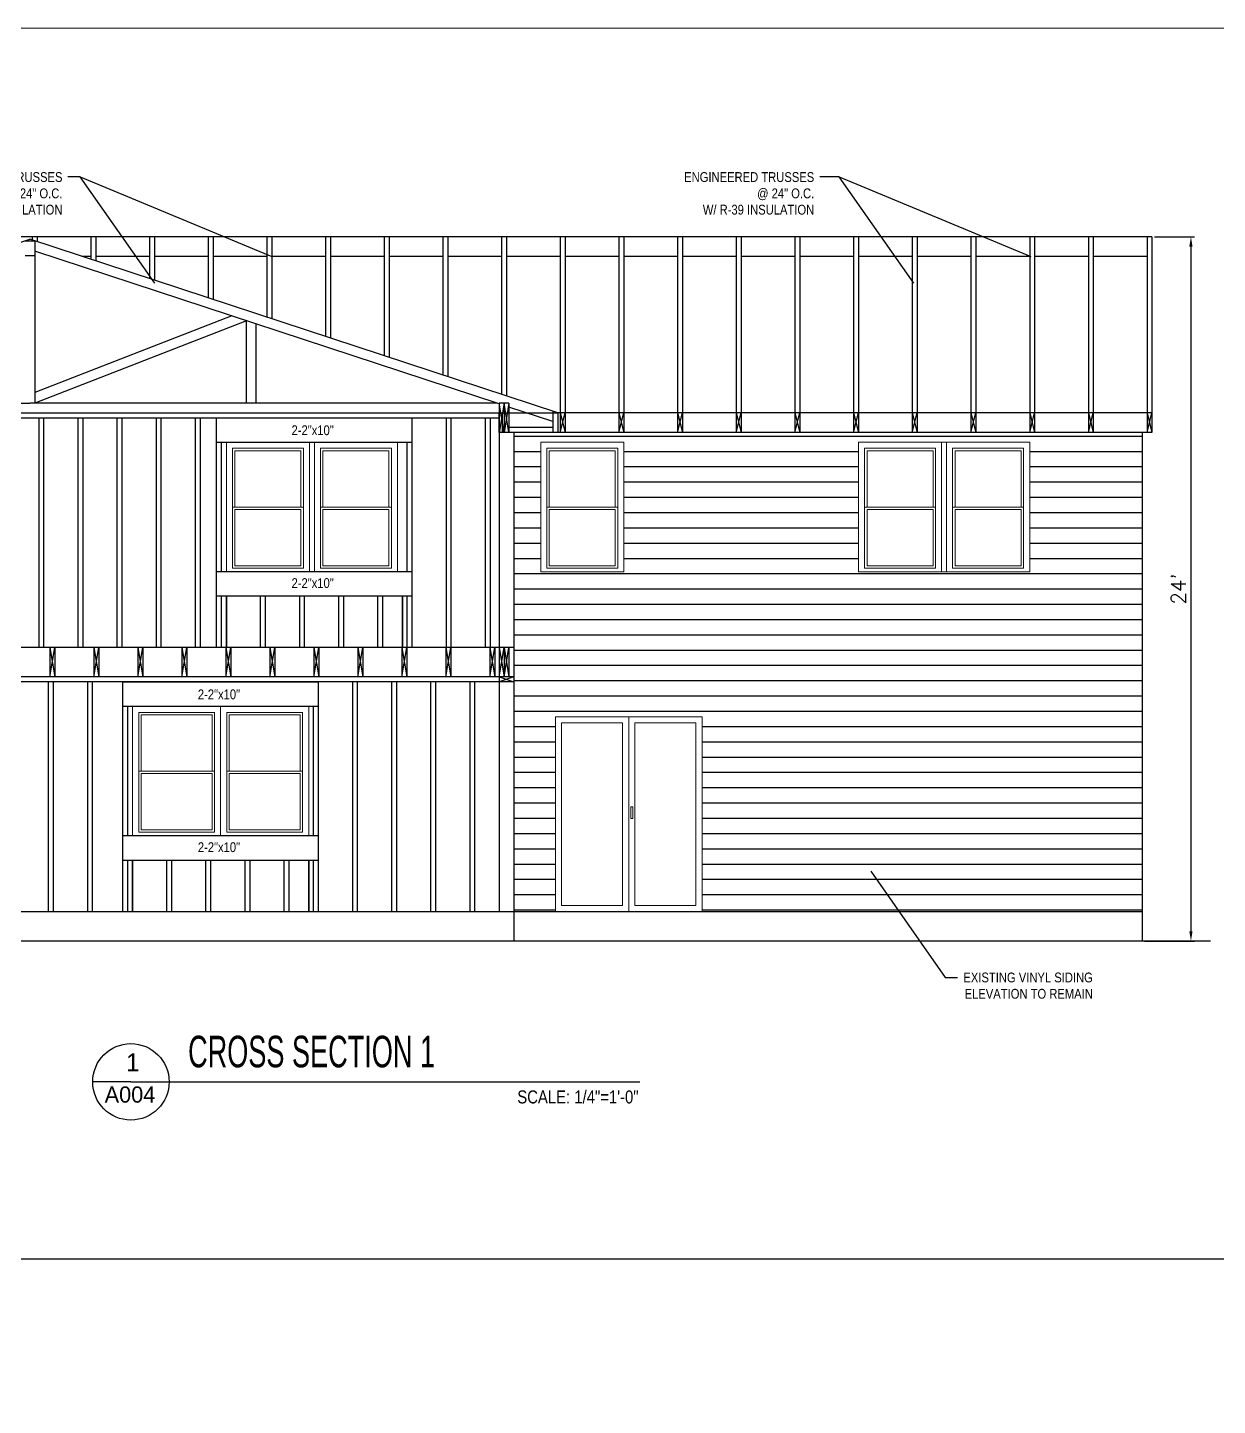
# Model space of a CAD drawing. Header units: inches. Extents: x -1842 to 12195, y -2228 to 2193.
# Drawn here: x 7815 to 8302, y 931 to 1495 of the extents above; entities that cross this region are included whole.
import ezdxf

# ---------------------------------------------------------------- set-up
doc = ezdxf.new("R2010")
doc.units = ezdxf.units.IN
doc.header["$LTSCALE"] = 6
doc.header["$MEASUREMENT"] = 0
doc.linetypes.add('DASHED', pattern=[0.75, 0.5, -0.25])
doc.layers.add('A-GLAZ', color=151, linetype='Continuous', lineweight=13)
doc.layers.add('Title Block', color=7, linetype='Continuous')
doc.layers.add('TXT', color=4, linetype='Continuous')
doc.styles.add('ARCH', font='romans.shx', dxfattribs={"width": 0.75, "height": 8})
doc.styles.add('HS-DESIGN-TTLB', font='GOTHIC.TTF')
doc.styles.add('Roman', font='romans')
doc.styles.get("Standard").update_dxf_attribs({"font": 'ARIALN.TTF'})
doc.dimstyles.new('LEADER1', dxfattribs={"dimscale": 0, "dimtxt": 6, "dimasz": 4, "dimexe": 1.5, "dimexo": 1, "dimgap": 1.5, "dimtad": 1, "dimdec": 0, "dimzin": 0, "dimdsep": 46, "dimlunit": 4, "dimtxsty": 'Roman', "dimcen": 0.125, "dimdle": 1.5, "dimclrd": 3, "dimclre": 3, "dimclrt": 3, "dimadec": 0, "dimazin": 0, "dimtfac": 1, "dimtdec": 0, "dimtofl": 0, "dimtmove": 2, "dimatfit": 3, "dimfxl": 1, "dimtolj": 1, "dimtzin": 0, "dimarcsym": 0})

# ---------------------------------------------------------------- blocks, each defined once
blk = doc.blocks.new('*D208')
at = {"color": 3, "lineweight": -2, "transparency": 16777216}
for p, q in [((8276.08, 1409.31), (8292.55, 1409.31)), ((8291.05, 1405.31), (8291.05, 1125.31)), ((8272.08, 1121.31), (8292.55, 1121.31))]:
    blk.add_line(p, q, dxfattribs=at)
at = {"color": 3, "transparency": 16777216}
for points in [[(8290.38, 1405.31), (8291.71, 1405.31), (8291.05, 1409.31)], [(8290.38, 1125.31), (8291.71, 1125.31), (8291.05, 1121.31)]]:
    blk.add_solid(points, dxfattribs=at)
at = {"layer": 'Defpoints', "color": 0, "transparency": 16777216}
for p in [(8275.08, 1409.31), (8271.08, 1121.31), (8291.05, 1121.31)]:
    blk.add_point(p, dxfattribs=at)
at = {"color": 3, "transparency": 16777216, "insert": (8285.98, 1265.31), "char_height": 6, "attachment_point": 5, "rotation": 90, "style": 'Roman'}
blk.add_mtext("\\A1;24'", dxfattribs=at)

msp = doc.modelspace()

# ---------------------------------------------------------------- hatches: boundary and pattern name
at = {"layer": 'Title Block', "linetype": 'DASHED'}
h = msp.add_hatch(dxfattribs=at)
h.set_pattern_fill('ANSI31', color=253, scale=50, angle=135)
h.set_pattern_definition([(180, (-3150.4525, -9.694), (-4e-16, -6.25), [])])
h.paths.add_polyline_path([(8271.0843218, 1329.307429), (8032.0843218, 1329.307429), (8014.0843218, 1329.307429), (8014.0843218, 1241.307429), (8014.0843218, 1133.307429), (8031.0843218, 1133.307429), (8031.0843218, 1212.9850489), (8061.0843218, 1212.9850489), (8091.0843218, 1212.9850489), (8091.0843218, 1133.307429), (8271.0843218, 1133.307429)])
h.paths.add_polyline_path([(8155.0843218, 1272.307429), (8155.0843218, 1325.307429), (8189.0843218, 1325.307429), (8191.0843218, 1325.307429), (8225.0843218, 1325.307429), (8225.0843218, 1272.307429), (8191.0843218, 1272.307429), (8189.0843218, 1272.307429)], flags=16)
h.paths.add_polyline_path([(8157.5843218, 1273.807429), (8157.5843218, 1298.807429), (8157.5843218, 1322.807429), (8186.5843218, 1322.807429), (8186.5843218, 1298.807429), (8186.5843218, 1273.807429)], flags=0)
h.paths.add_polyline_path([(8158.5843218, 1274.807429), (8158.5843218, 1297.807429), (8185.5843218, 1297.807429), (8185.5843218, 1274.807429)], flags=0)
h.paths.add_polyline_path([(8193.5843218, 1273.807429), (8193.5843218, 1298.807429), (8193.5843218, 1322.807429), (8222.5843218, 1322.807429), (8222.5843218, 1298.807429), (8222.5843218, 1273.807429)], flags=0)
h.paths.add_polyline_path([(8194.5843218, 1274.807429), (8194.5843218, 1297.807429), (8221.5843218, 1297.807429), (8221.5843218, 1274.807429)], flags=0)
h.paths.add_polyline_path([(8158.5843218, 1298.807429), (8158.5843218, 1321.807429), (8185.5843218, 1321.807429), (8185.5843218, 1298.807429)], flags=0)
h.paths.add_polyline_path([(8194.5843218, 1298.807429), (8194.5843218, 1321.807429), (8221.5843218, 1321.807429), (8221.5843218, 1298.807429)], flags=0)
h.paths.add_polyline_path([(8059.0843218, 1272.307429), (8025.0843218, 1272.307429), (8025.0843218, 1325.307429), (8059.0843218, 1325.307429)], flags=16)
h.paths.add_polyline_path([(8056.5843218, 1273.807429), (8027.5843218, 1273.807429), (8027.5843218, 1298.807429), (8027.5843218, 1322.807429), (8056.5843218, 1322.807429), (8056.5843218, 1298.807429)], flags=0)
h.paths.add_polyline_path([(8055.5843218, 1274.807429), (8028.5843218, 1274.807429), (8028.5843218, 1297.807429), (8055.5843218, 1297.807429)], flags=0)
h.paths.add_polyline_path([(8028.5843218, 1298.807429), (8028.5843218, 1321.807429), (8055.5843218, 1321.807429), (8055.5843218, 1298.807429)], flags=0)

# ---------------------------------------------------------------- linework, layer by layer
for p, q in [((8275.0843218, 1409.307429), (7614.2843218, 1409.307429)), ((7817.0843218, 1409.307429), (7817.0843218, 1407.9811919)), ((7819.0843218, 1409.307429), (7819.0843218, 1407.3237616)), ((7841.0843218, 1409.307429), (7841.0843218, 1400.0920277)), ((7843.0843218, 1409.307429), (7843.0843218, 1399.4345973)), ((7865.0843218, 1409.307429), (7865.0843218, 1392.2028635)), ((7867.0843218, 1409.307429), (7867.0843218, 1391.5454331)), ((7889.0843218, 1409.307429), (7889.0843218, 1384.3136992)), ((7891.0843218, 1409.307429), (7891.0843218, 1383.6562689)), ((7913.0843218, 1409.307429), (7913.0843218, 1376.424535)), ((7915.0843218, 1409.307429), (7915.0843218, 1375.7671047)), ((7937.0843218, 1409.307429), (7937.0843218, 1368.5353708)), ((7939.0843218, 1409.307429), (7939.0843218, 1367.8779404)), ((7961.0843218, 1409.307429), (7961.0843218, 1360.6462066)), ((7963.0843218, 1409.307429), (7963.0843218, 1359.9887762)), ((7985.0843218, 1409.307429), (7985.0843218, 1352.7570423)), ((7987.0843218, 1409.307429), (7987.0843218, 1352.099612)), ((8009.0843218, 1409.307429), (8009.0843218, 1344.8678781)), ((8011.0843218, 1409.307429), (8011.0843218, 1344.2104477)), ((8033.0843218, 1409.307429), (8033.0843218, 1329.307429)), ((8035.0843218, 1409.307429), (8035.0843218, 1329.307429)), ((8057.0843218, 1409.307429), (8057.0843218, 1329.307429)), ((8059.0843218, 1409.307429), (8059.0843218, 1329.307429)), ((8081.0843218, 1409.307429), (8081.0843218, 1329.307429)), ((8083.0843218, 1409.307429), (8083.0843218, 1329.307429)), ((8105.0843218, 1409.307429), (8105.0843218, 1329.307429)), ((8107.0843218, 1409.307429), (8107.0843218, 1329.307429)), ((8129.0843218, 1409.307429), (8129.0843218, 1329.307429)), ((8131.0843218, 1409.307429), (8131.0843218, 1329.307429)), ((8153.0843218, 1409.307429), (8153.0843218, 1329.307429)), ((8155.0843218, 1409.307429), (8155.0843218, 1329.307429)), ((8177.0843218, 1409.307429), (8177.0843218, 1329.307429)), ((8179.0843218, 1409.307429), (8179.0843218, 1329.307429)), ((8201.0843218, 1409.307429), (8201.0843218, 1329.307429)), ((8203.0843218, 1409.307429), (8203.0843218, 1329.307429)), ((8225.0843218, 1409.307429), (8225.0843218, 1329.307429)), ((8227.0843218, 1409.307429), (8227.0843218, 1329.307429)), ((8249.0843218, 1409.307429), (8249.0843218, 1329.307429)), ((8251.0843218, 1409.307429), (8251.0843218, 1329.307429)), ((8273.0843218, 1409.307429), (8273.0843218, 1329.307429)), ((8275.0843218, 1409.307429), (8275.0843218, 1329.307429)), ((7600.2843218, 1337.307429), (7816.1843218, 1408.2770356)), ((7814.1843218, 1407.6196052), (7818.1843218, 1407.6196052)), ((8032.0843218, 1337.307429), (7816.1843218, 1408.2770356)), ((8032.0843218, 1337.307429), (7816.1843218, 1408.2770356)), ((7818.1843218, 1407.6196052), (7818.1843218, 1341.307429)), ((8008.0843218, 1340.9860282), (7818.1843218, 1403.4090401)), ((7814.1843218, 1401.6196052), (7818.1843218, 1401.6196052)), ((7841.0843218, 1401.307429), (7837.3868918, 1401.307429)), ((7865.0843218, 1401.307429), (7843.0843218, 1401.307429)), ((7889.0843218, 1401.307429), (7867.0843218, 1401.307429)), ((7913.0843218, 1401.307429), (7891.0843218, 1401.307429)), ((7937.0843218, 1401.307429), (7915.0843218, 1401.307429)), ((7961.0843218, 1401.307429), (7939.0843218, 1401.307429)), ((7985.0843218, 1401.307429), (7963.0843218, 1401.307429)), ((8009.0843218, 1401.307429), (7987.0843218, 1401.307429)), ((8033.0843218, 1401.307429), (8011.0843218, 1401.307429)), ((8057.0843218, 1401.307429), (8035.0843218, 1401.307429)), ((8081.0843218, 1401.307429), (8059.0843218, 1401.307429)), ((8105.0843218, 1401.307429), (8083.0843218, 1401.307429)), ((8129.0843218, 1401.307429), (8107.0843218, 1401.307429)), ((8153.0843218, 1401.307429), (8131.0843218, 1401.307429)), ((8177.0843218, 1401.307429), (8155.0843218, 1401.307429)), ((8201.0843218, 1401.307429), (8179.0843218, 1401.307429)), ((8225.0843218, 1401.307429), (8203.0843218, 1401.307429)), ((8249.0843218, 1401.307429), (8227.0843218, 1401.307429)), ((8273.0843218, 1401.307429), (8251.0843218, 1401.307429)), ((7898.7362026, 1376.9304144), (7818.1843218, 1345.599349)), ((7904.7165533, 1374.9645824), (7818.1843218, 1341.307429)), ((7904.7165533, 1341.307429), (7904.7165533, 1374.9645824)), ((7908.7165533, 1341.307429), (7908.7165533, 1373.6497217)), ((7625.2620707, 1341.307429), (7816.1843218, 1341.307429)), ((8007.1065729, 1341.307429), (7816.1843218, 1341.307429)), ((8010.0843218, 1341.2948653), (8008.0843218, 1329.2948653)), ((8010.0843218, 1329.2948653), (8008.0843218, 1341.2948653)), ((8008.0843218, 1341.2948653), (8008.0843218, 1329.2948653)), ((8012.0843218, 1341.2948653), (8008.0843218, 1341.2948653)), ((8010.0843218, 1341.2948653), (8010.0843218, 1329.2948653)), ((8012.0843218, 1341.2948653), (8010.0843218, 1329.2948653)), ((8012.0843218, 1329.2948653), (8010.0843218, 1341.2948653)), ((8010.0843218, 1341.2948653), (8010.0843218, 1329.2948653)), ((8012.0843218, 1341.2948653), (8012.0843218, 1329.2948653)), ((7624.2843218, 1337.307429), (8032.0843218, 1337.307429)), ((8008.0843218, 1329.2948653), (8008.0843218, 1337.2697377)), ((8009.455595, 1329.307429), (8009.455595, 1337.2823015)), ((8030.0843218, 1333.7542943), (8012.0843218, 1339.6711674)), ((8030.0843218, 1337.9648594), (8030.0843218, 1329.307429)), ((8275.0843218, 1337.307429), (8032.0843218, 1337.307429)), ((8032.0843218, 1337.307429), (8032.0843218, 1329.307429)), ((8032.0843218, 1337.307429), (8032.0843218, 1329.307429)), ((8033.0843218, 1337.307429), (8035.0843218, 1329.307429)), ((8033.0843218, 1329.307429), (8035.0843218, 1337.307429)), ((8057.0843218, 1337.307429), (8059.0843218, 1329.307429)), ((8057.0843218, 1329.307429), (8059.0843218, 1337.307429)), ((8081.0843218, 1337.307429), (8083.0843218, 1329.307429)), ((8081.0843218, 1329.307429), (8083.0843218, 1337.307429)), ((8105.0843218, 1337.307429), (8107.0843218, 1329.307429)), ((8105.0843218, 1329.307429), (8107.0843218, 1337.307429)), ((8129.0843218, 1337.307429), (8131.0843218, 1329.307429)), ((8129.0843218, 1329.307429), (8131.0843218, 1337.307429)), ((8153.0843218, 1337.307429), (8155.0843218, 1329.307429)), ((8153.0843218, 1329.307429), (8155.0843218, 1337.307429)), ((8177.0843218, 1337.307429), (8179.0843218, 1329.307429)), ((8177.0843218, 1329.307429), (8179.0843218, 1337.307429)), ((8201.0843218, 1337.307429), (8203.0843218, 1329.307429)), ((8201.0843218, 1329.307429), (8203.0843218, 1337.307429)), ((8225.0843218, 1337.307429), (8227.0843218, 1329.307429)), ((8225.0843218, 1329.307429), (8227.0843218, 1337.307429)), ((8249.0843218, 1337.307429), (8251.0843218, 1329.307429)), ((8249.0843218, 1329.307429), (8251.0843218, 1337.307429)), ((8273.0843218, 1337.307429), (8275.0843218, 1329.307429)), ((8273.0843218, 1329.307429), (8275.0843218, 1337.307429)), ((7661.8719647, 1335.307429), (8008.0843218, 1335.307429)), ((7819.8719647, 1241.307429), (7819.8719647, 1335.307429)), ((7821.8719647, 1241.307429), (7821.8719647, 1335.307429)), ((7835.8719647, 1241.307429), (7835.8719647, 1335.307429)), ((7837.8719647, 1241.307429), (7837.8719647, 1335.307429)), ((7851.8719647, 1241.307429), (7851.8719647, 1335.307429)), ((7853.8719647, 1241.307429), (7853.8719647, 1335.307429)), ((7867.8719647, 1241.307429), (7867.8719647, 1335.307429)), ((7869.8719647, 1241.307429), (7869.8719647, 1335.307429)), ((7883.8719647, 1241.307429), (7883.8719647, 1335.307429)), ((7885.8719647, 1241.307429), (7885.8719647, 1335.307429)), ((7892.496679, 1241.307429), (7892.496679, 1335.307429)), ((7972.496679, 1241.307429), (7972.496679, 1335.307429)), ((7986.496679, 1241.307429), (7986.496679, 1335.307429)), ((7988.496679, 1241.307429), (7988.496679, 1335.307429)), ((8002.496679, 1241.307429), (8002.496679, 1335.307429)), ((8004.496679, 1241.307429), (8004.496679, 1335.307429)), ((8030.0843218, 1331.307429), (8012.0843218, 1331.307429)), ((7892.496679, 1325.307429), (7972.496679, 1325.307429)), ((7894.496679, 1272.307429), (7894.496679, 1325.307429)), ((7970.496679, 1272.307429), (7970.496679, 1325.307429)), ((8008.0843218, 1329.307429), (8008.0843218, 1133.307429)), ((8012.0843218, 1329.2948653), (8008.0843218, 1329.2948653)), ((8032.0843218, 1329.307429), (8009.455595, 1329.307429)), ((8032.0843218, 1329.307429), (8009.455595, 1329.307429)), ((8014.0843218, 1329.307429), (8014.0843218, 1121.307429)), ((8014.0843218, 1329.307429), (8014.0843218, 1241.307429)), ((8275.0843218, 1329.307429), (8032.0843218, 1329.307429)), ((8271.0843218, 1329.307429), (8271.0843218, 1121.307429)), ((7972.496679, 1272.307429), (7892.496679, 1272.307429)), ((7972.496679, 1262.307429), (7892.496679, 1262.307429)), ((7894.496679, 1241.307429), (7894.496679, 1262.307429)), ((7896.496679, 1262.307429), (7896.496679, 1241.307429)), ((7896.496679, 1241.307429), (7896.496679, 1262.307429)), ((7896.496679, 1241.307429), (7896.496679, 1262.307429)), ((7910.496679, 1241.307429), (7910.496679, 1262.307429)), ((7912.496679, 1241.307429), (7912.496679, 1262.307429)), ((7926.496679, 1241.307429), (7926.496679, 1262.307429)), ((7928.496679, 1241.307429), (7928.496679, 1262.307429)), ((7942.496679, 1241.307429), (7942.496679, 1262.307429)), ((7944.496679, 1241.307429), (7944.496679, 1262.307429)), ((7958.496679, 1241.307429), (7958.496679, 1262.307429)), ((7960.496679, 1241.307429), (7960.496679, 1262.307429)), ((7968.496679, 1262.307429), (7968.496679, 1241.307429)), ((7968.496679, 1241.307429), (7968.496679, 1262.307429)), ((7968.496679, 1241.307429), (7968.496679, 1262.307429)), ((7970.496679, 1241.307429), (7970.496679, 1262.307429)), ((8014.0843218, 1241.307429), (7618.2843218, 1241.307429)), ((7824.2843218, 1241.307429), (7826.2843218, 1229.307429)), ((7824.2843218, 1229.307429), (7826.2843218, 1241.307429)), ((7824.2843218, 1241.307429), (7824.2843218, 1229.307429)), ((7824.2843218, 1241.307429), (7824.2843218, 1229.307429)), ((7826.2843218, 1241.307429), (7826.2843218, 1229.307429)), ((7842.2843218, 1241.307429), (7844.2843218, 1229.307429)), ((7842.2843218, 1229.307429), (7844.2843218, 1241.307429)), ((7842.2843218, 1241.307429), (7842.2843218, 1229.307429)), ((7842.2843218, 1241.307429), (7842.2843218, 1229.307429)), ((7844.2843218, 1241.307429), (7844.2843218, 1229.307429)), ((7860.2843218, 1241.307429), (7862.2843218, 1229.307429)), ((7860.2843218, 1229.307429), (7862.2843218, 1241.307429)), ((7860.2843218, 1241.307429), (7860.2843218, 1229.307429)), ((7860.2843218, 1241.307429), (7860.2843218, 1229.307429)), ((7862.2843218, 1241.307429), (7862.2843218, 1229.307429)), ((7878.2843218, 1241.307429), (7880.2843218, 1229.307429)), ((7878.2843218, 1229.307429), (7880.2843218, 1241.307429)), ((7878.2843218, 1241.307429), (7878.2843218, 1229.307429)), ((7878.2843218, 1241.307429), (7878.2843218, 1229.307429)), ((7880.2843218, 1241.307429), (7880.2843218, 1229.307429)), ((7896.2843218, 1241.307429), (7898.2843218, 1229.307429)), ((7896.2843218, 1229.307429), (7898.2843218, 1241.307429)), ((7896.2843218, 1241.307429), (7896.2843218, 1229.307429)), ((7896.2843218, 1241.307429), (7896.2843218, 1229.307429)), ((7898.2843218, 1241.307429), (7898.2843218, 1229.307429)), ((7914.2843218, 1241.307429), (7916.2843218, 1229.307429)), ((7914.2843218, 1229.307429), (7916.2843218, 1241.307429)), ((7914.2843218, 1241.307429), (7914.2843218, 1229.307429)), ((7914.2843218, 1241.307429), (7914.2843218, 1229.307429)), ((7916.2843218, 1241.307429), (7916.2843218, 1229.307429)), ((7932.2843218, 1241.307429), (7934.2843218, 1229.307429)), ((7932.2843218, 1229.307429), (7934.2843218, 1241.307429)), ((7932.2843218, 1241.307429), (7932.2843218, 1229.307429)), ((7932.2843218, 1241.307429), (7932.2843218, 1229.307429)), ((7934.2843218, 1241.307429), (7934.2843218, 1229.307429)), ((7950.2843218, 1241.307429), (7952.2843218, 1229.307429)), ((7950.2843218, 1229.307429), (7952.2843218, 1241.307429)), ((7950.2843218, 1241.307429), (7950.2843218, 1229.307429)), ((7950.2843218, 1241.307429), (7950.2843218, 1229.307429)), ((7952.2843218, 1241.307429), (7952.2843218, 1229.307429)), ((7968.2843218, 1241.307429), (7970.2843218, 1229.307429)), ((7968.2843218, 1229.307429), (7970.2843218, 1241.307429)), ((7968.2843218, 1241.307429), (7968.2843218, 1229.307429)), ((7968.2843218, 1241.307429), (7968.2843218, 1229.307429)), ((7970.2843218, 1241.307429), (7970.2843218, 1229.307429)), ((7986.2843218, 1241.307429), (7988.2843218, 1229.307429)), ((7986.2843218, 1229.307429), (7988.2843218, 1241.307429)), ((7986.2843218, 1241.307429), (7986.2843218, 1229.307429)), ((7986.2843218, 1241.307429), (7986.2843218, 1229.307429)), ((7988.2843218, 1241.307429), (7988.2843218, 1229.307429)), ((8004.2843218, 1241.307429), (8006.2843218, 1229.307429)), ((8004.2843218, 1229.307429), (8006.2843218, 1241.307429)), ((8004.2843218, 1241.307429), (8004.2843218, 1229.307429)), ((8004.2843218, 1241.307429), (8004.2843218, 1229.307429)), ((8006.2843218, 1241.307429), (8006.2843218, 1229.307429)), ((8008.0843218, 1241.307429), (8010.0843218, 1229.307429)), ((8008.0843218, 1229.307429), (8010.0843218, 1241.307429)), ((8008.0843218, 1241.307429), (8008.0843218, 1229.307429)), ((8008.0843218, 1241.307429), (8008.0843218, 1229.307429)), ((8010.0843218, 1241.307429), (8010.0843218, 1229.307429)), ((8010.0843218, 1241.307429), (8012.0843218, 1229.307429)), ((8010.0843218, 1229.307429), (8012.0843218, 1241.307429)), ((8010.0843218, 1241.307429), (8010.0843218, 1229.307429)), ((8010.0843218, 1241.307429), (8010.0843218, 1229.307429)), ((8012.0843218, 1241.307429), (8012.0843218, 1229.307429)), ((8014.0843218, 1229.307429), (7618.2843218, 1229.307429)), ((8014.0843218, 1229.307429), (7774.674687, 1229.307429)), ((8008.0843218, 1229.307429), (8014.0843218, 1227.307429)), ((8014.0843218, 1229.307429), (8008.0843218, 1227.307429)), ((8014.0843218, 1227.307429), (7618.2843218, 1227.307429)), ((7823.7843218, 1133.307429), (7823.7843218, 1227.307429)), ((7825.7843218, 1133.307429), (7825.7843218, 1227.307429)), ((7839.7843218, 1133.307429), (7839.7843218, 1227.307429)), ((7841.7843218, 1133.307429), (7841.7843218, 1227.307429)), ((7854.174687, 1133.307429), (7854.174687, 1227.307429)), ((7854.174687, 1227.307429), (7934.174687, 1227.307429)), ((7934.174687, 1133.307429), (7934.174687, 1227.307429)), ((7948.174687, 1133.307429), (7948.174687, 1227.307429)), ((7950.174687, 1133.307429), (7950.174687, 1227.307429)), ((7964.174687, 1133.307429), (7964.174687, 1227.307429)), ((7966.174687, 1133.307429), (7966.174687, 1227.307429)), ((7980.174687, 1133.307429), (7980.174687, 1227.307429)), ((7982.174687, 1133.307429), (7982.174687, 1227.307429)), ((7996.174687, 1133.307429), (7996.174687, 1227.307429)), ((7998.174687, 1133.307429), (7998.174687, 1227.307429)), ((7854.174687, 1217.307429), (7934.174687, 1217.307429)), ((7856.174687, 1164.307429), (7856.174687, 1217.307429)), ((7932.174687, 1164.307429), (7932.174687, 1217.307429)), ((7934.174687, 1164.307429), (7854.174687, 1164.307429)), ((7934.174687, 1154.307429), (7854.174687, 1154.307429)), ((7856.174687, 1133.307429), (7856.174687, 1154.307429)), ((7858.174687, 1154.307429), (7858.174687, 1133.307429)), ((7858.174687, 1133.307429), (7858.174687, 1154.307429)), ((7858.174687, 1133.307429), (7858.174687, 1154.307429)), ((7872.174687, 1133.307429), (7872.174687, 1154.307429)), ((7874.174687, 1133.307429), (7874.174687, 1154.307429)), ((7888.174687, 1133.307429), (7888.174687, 1154.307429)), ((7890.174687, 1133.307429), (7890.174687, 1154.307429)), ((7904.174687, 1133.307429), (7904.174687, 1154.307429)), ((7906.174687, 1133.307429), (7906.174687, 1154.307429)), ((7920.174687, 1133.307429), (7920.174687, 1154.307429)), ((7922.174687, 1133.307429), (7922.174687, 1154.307429)), ((7930.174687, 1154.307429), (7930.174687, 1133.307429)), ((7930.174687, 1133.307429), (7930.174687, 1154.307429)), ((7930.174687, 1133.307429), (7930.174687, 1154.307429)), ((7932.174687, 1133.307429), (7932.174687, 1154.307429)), ((8271.0843218, 1133.307429), (7618.2843218, 1133.307429)), ((8299.0817988, 1121.307429), (7597.7832626, 1121.307429)), ((7857.4566245, 1063.7162768), (7841.826236, 1063.7162768)), ((7857.4566245, 1063.7162768), (7841.826236, 1063.7162768)), ((7857.4566245, 1063.7162768), (8065.652791, 1063.7162768)), ((7857.4566245, 1063.7162768), (8065.652791, 1063.7162768)), ((7558.3318748, 991.3450659), (8305.6614922, 991.3450659))]:
    msp.add_line(p, q)
msp.add_lwpolyline([(7558.1318748, 1494.6223555, 0.5, 0.5, 0), (9053.1911095, 1494.6223555, 0, 0, 0), (9053.1911095, 368.173134, 0.5, 0.5, 0), (7558.1318748, 368.173134, 0.5, 0.5, 0)], format="xyseb")
msp.add_circle((7857.4566245, 1063.7162768), 15.6303885)
msp.add_circle((7857.4566245, 1063.7162768), 15.6303885)
at = {"layer": 'A-GLAZ', "lineweight": 9}
for p, q in [((7930.496679, 1325.307429), (7896.496679, 1325.307429)), ((7896.496679, 1325.307429), (7930.496679, 1325.307429)), ((7896.496679, 1325.307429), (7930.496679, 1325.307429)), ((7896.496679, 1272.307429), (7896.496679, 1325.307429)), ((7930.496679, 1325.307429), (7930.496679, 1272.307429)), ((7930.496679, 1325.307429), (7932.496679, 1325.307429)), ((7966.496679, 1325.307429), (7932.496679, 1325.307429)), ((7932.496679, 1325.307429), (7966.496679, 1325.307429)), ((7932.496679, 1325.307429), (7966.496679, 1325.307429)), ((7932.496679, 1272.307429), (7932.496679, 1325.307429)), ((7966.496679, 1325.307429), (7966.496679, 1272.307429)), ((8059.0843218, 1325.307429), (8025.0843218, 1325.307429)), ((8025.0843218, 1325.307429), (8059.0843218, 1325.307429)), ((8025.0843218, 1325.307429), (8059.0843218, 1325.307429)), ((8025.0843218, 1272.307429), (8025.0843218, 1325.307429)), ((8059.0843218, 1325.307429), (8059.0843218, 1272.307429)), ((8189.0843218, 1325.307429), (8155.0843218, 1325.307429)), ((8155.0843218, 1325.307429), (8189.0843218, 1325.307429)), ((8155.0843218, 1325.307429), (8189.0843218, 1325.307429)), ((8155.0843218, 1272.307429), (8155.0843218, 1325.307429)), ((8189.0843218, 1325.307429), (8189.0843218, 1272.307429)), ((8189.0843218, 1325.307429), (8191.0843218, 1325.307429)), ((8225.0843218, 1325.307429), (8191.0843218, 1325.307429)), ((8191.0843218, 1325.307429), (8225.0843218, 1325.307429)), ((8191.0843218, 1325.307429), (8225.0843218, 1325.307429)), ((8191.0843218, 1272.307429), (8191.0843218, 1325.307429)), ((8225.0843218, 1325.307429), (8225.0843218, 1272.307429)), ((7927.996679, 1322.807429), (7898.996679, 1322.807429)), ((7898.996679, 1298.807429), (7898.996679, 1322.807429)), ((7899.996679, 1321.807429), (7899.996679, 1298.807429)), ((7899.996679, 1321.807429), (7926.996679, 1321.807429)), ((7926.996679, 1321.807429), (7926.996679, 1298.807429)), ((7927.996679, 1298.807429), (7927.996679, 1322.807429)), ((7963.996679, 1322.807429), (7934.996679, 1322.807429)), ((7934.996679, 1298.807429), (7934.996679, 1322.807429)), ((7935.996679, 1321.807429), (7935.996679, 1298.807429)), ((7935.996679, 1321.807429), (7962.996679, 1321.807429)), ((7962.996679, 1321.807429), (7962.996679, 1298.807429)), ((7963.996679, 1298.807429), (7963.996679, 1322.807429)), ((8056.5843218, 1322.807429), (8027.5843218, 1322.807429)), ((8027.5843218, 1298.807429), (8027.5843218, 1322.807429)), ((8028.5843218, 1321.807429), (8028.5843218, 1298.807429)), ((8028.5843218, 1321.807429), (8055.5843218, 1321.807429)), ((8055.5843218, 1321.807429), (8055.5843218, 1298.807429)), ((8056.5843218, 1298.807429), (8056.5843218, 1322.807429)), ((8186.5843218, 1322.807429), (8157.5843218, 1322.807429)), ((8157.5843218, 1298.807429), (8157.5843218, 1322.807429)), ((8158.5843218, 1321.807429), (8158.5843218, 1298.807429)), ((8158.5843218, 1321.807429), (8185.5843218, 1321.807429)), ((8185.5843218, 1321.807429), (8185.5843218, 1298.807429)), ((8186.5843218, 1298.807429), (8186.5843218, 1322.807429)), ((8222.5843218, 1322.807429), (8193.5843218, 1322.807429)), ((8193.5843218, 1298.807429), (8193.5843218, 1322.807429)), ((8194.5843218, 1321.807429), (8194.5843218, 1298.807429)), ((8194.5843218, 1321.807429), (8221.5843218, 1321.807429)), ((8221.5843218, 1321.807429), (8221.5843218, 1298.807429)), ((8222.5843218, 1298.807429), (8222.5843218, 1322.807429)), ((7898.996679, 1298.807429), (7898.996679, 1273.807429)), ((7898.996679, 1298.807429), (7927.996679, 1298.807429)), ((7899.996679, 1297.807429), (7899.996679, 1274.807429)), ((7899.996679, 1297.807429), (7926.996679, 1297.807429)), ((7926.996679, 1274.807429), (7926.996679, 1297.807429)), ((7927.996679, 1273.807429), (7927.996679, 1298.807429)), ((7934.996679, 1298.807429), (7934.996679, 1273.807429)), ((7934.996679, 1298.807429), (7963.996679, 1298.807429)), ((7935.996679, 1297.807429), (7935.996679, 1274.807429)), ((7935.996679, 1297.807429), (7962.996679, 1297.807429)), ((7962.996679, 1274.807429), (7962.996679, 1297.807429)), ((7963.996679, 1273.807429), (7963.996679, 1298.807429)), ((8027.5843218, 1298.807429), (8027.5843218, 1273.807429)), ((8027.5843218, 1298.807429), (8056.5843218, 1298.807429)), ((8028.5843218, 1297.807429), (8028.5843218, 1274.807429)), ((8028.5843218, 1297.807429), (8055.5843218, 1297.807429)), ((8055.5843218, 1274.807429), (8055.5843218, 1297.807429)), ((8056.5843218, 1273.807429), (8056.5843218, 1298.807429)), ((8157.5843218, 1298.807429), (8157.5843218, 1273.807429)), ((8157.5843218, 1298.807429), (8186.5843218, 1298.807429)), ((8158.5843218, 1297.807429), (8158.5843218, 1274.807429)), ((8158.5843218, 1297.807429), (8185.5843218, 1297.807429)), ((8185.5843218, 1274.807429), (8185.5843218, 1297.807429)), ((8186.5843218, 1273.807429), (8186.5843218, 1298.807429)), ((8193.5843218, 1298.807429), (8193.5843218, 1273.807429)), ((8193.5843218, 1298.807429), (8222.5843218, 1298.807429)), ((8194.5843218, 1297.807429), (8194.5843218, 1274.807429)), ((8194.5843218, 1297.807429), (8221.5843218, 1297.807429)), ((8221.5843218, 1274.807429), (8221.5843218, 1297.807429)), ((8222.5843218, 1273.807429), (8222.5843218, 1298.807429)), ((7898.996679, 1273.807429), (7927.996679, 1273.807429)), ((7899.996679, 1274.807429), (7926.996679, 1274.807429)), ((7934.996679, 1273.807429), (7963.996679, 1273.807429)), ((7935.996679, 1274.807429), (7962.996679, 1274.807429)), ((8027.5843218, 1273.807429), (8056.5843218, 1273.807429)), ((8028.5843218, 1274.807429), (8055.5843218, 1274.807429)), ((8157.5843218, 1273.807429), (8186.5843218, 1273.807429)), ((8158.5843218, 1274.807429), (8185.5843218, 1274.807429)), ((8193.5843218, 1273.807429), (8222.5843218, 1273.807429)), ((8194.5843218, 1274.807429), (8221.5843218, 1274.807429)), ((7896.496679, 1272.307429), (7930.496679, 1272.307429)), ((7930.496679, 1272.307429), (7896.496679, 1272.307429)), ((7896.496679, 1272.307429), (7930.496679, 1272.307429)), ((7930.496679, 1272.307429), (7896.496679, 1272.307429)), ((7930.496679, 1272.307429), (7932.496679, 1272.307429)), ((7932.496679, 1272.307429), (7966.496679, 1272.307429)), ((7966.496679, 1272.307429), (7932.496679, 1272.307429)), ((7932.496679, 1272.307429), (7966.496679, 1272.307429)), ((7966.496679, 1272.307429), (7932.496679, 1272.307429)), ((8025.0843218, 1272.307429), (8059.0843218, 1272.307429)), ((8059.0843218, 1272.307429), (8025.0843218, 1272.307429)), ((8025.0843218, 1272.307429), (8059.0843218, 1272.307429)), ((8059.0843218, 1272.307429), (8025.0843218, 1272.307429)), ((8155.0843218, 1272.307429), (8189.0843218, 1272.307429)), ((8189.0843218, 1272.307429), (8155.0843218, 1272.307429)), ((8155.0843218, 1272.307429), (8189.0843218, 1272.307429)), ((8189.0843218, 1272.307429), (8155.0843218, 1272.307429)), ((8189.0843218, 1272.307429), (8191.0843218, 1272.307429)), ((8191.0843218, 1272.307429), (8225.0843218, 1272.307429)), ((8225.0843218, 1272.307429), (8191.0843218, 1272.307429)), ((8191.0843218, 1272.307429), (8225.0843218, 1272.307429)), ((8225.0843218, 1272.307429), (8191.0843218, 1272.307429)), ((7894.174687, 1217.307429), (7858.174687, 1217.307429)), ((7858.174687, 1217.307429), (7894.174687, 1217.307429)), ((7858.174687, 1217.307429), (7894.174687, 1217.307429)), ((7858.174687, 1164.307429), (7858.174687, 1217.307429)), ((7930.174687, 1217.307429), (7894.174687, 1217.307429)), ((7894.174687, 1217.307429), (7930.174687, 1217.307429)), ((7894.174687, 1217.307429), (7930.174687, 1217.307429)), ((7894.174687, 1164.307429), (7894.174687, 1217.307429)), ((7894.174687, 1217.307429), (7894.174687, 1164.307429)), ((7930.174687, 1217.307429), (7930.174687, 1164.307429)), ((7891.674687, 1214.807429), (7860.674687, 1214.807429)), ((7860.674687, 1190.807429), (7860.674687, 1214.807429)), ((7861.674687, 1213.807429), (7861.674687, 1190.807429)), ((7861.674687, 1213.807429), (7890.674687, 1213.807429)), ((7890.674687, 1213.807429), (7890.674687, 1190.807429)), ((7891.674687, 1190.807429), (7891.674687, 1214.807429)), ((7927.674687, 1214.807429), (7896.674687, 1214.807429)), ((7896.674687, 1190.807429), (7896.674687, 1214.807429)), ((7897.674687, 1213.807429), (7897.674687, 1190.807429)), ((7897.674687, 1213.807429), (7926.674687, 1213.807429)), ((7926.674687, 1213.807429), (7926.674687, 1190.807429)), ((7927.674687, 1190.807429), (7927.674687, 1214.807429)), ((8031.0843218, 1212.9850489), (8031.0843218, 1133.307429)), ((8061.0843218, 1212.9850489), (8031.0843218, 1212.9850489)), ((8031.0843218, 1212.9850489), (8061.0843218, 1212.9850489)), ((8031.0843218, 1133.307429), (8031.0843218, 1212.9850489)), ((8061.0843218, 1212.9850489), (8061.0843218, 1133.307429)), ((8061.0843218, 1133.307429), (8061.0843218, 1212.9850489)), ((8061.0843218, 1133.307429), (8061.0843218, 1212.9850489)), ((8061.0843218, 1212.9850489), (8061.0843218, 1133.307429)), ((8061.0843218, 1212.9850489), (8061.0843218, 1133.307429)), ((8061.0843218, 1133.307429), (8061.0843218, 1212.9850489)), ((8061.0843218, 1133.307429), (8061.0843218, 1212.9850489)), ((8061.0843218, 1212.9850489), (8091.0843218, 1212.9850489)), ((8091.0843218, 1212.9850489), (8061.0843218, 1212.9850489)), ((8061.0843218, 1212.9850489), (8061.0843218, 1133.307429)), ((8091.0843218, 1212.9850489), (8091.0843218, 1133.307429)), ((8091.0843218, 1133.307429), (8091.0843218, 1212.9850489)), ((8058.5843218, 1210.4850489), (8033.5843218, 1210.4850489)), ((8033.5843218, 1173.7949444), (8033.5843218, 1210.4850489)), ((8058.5843218, 1173.7949444), (8058.5843218, 1210.4850489)), ((8063.5843218, 1210.4850489), (8088.5843218, 1210.4850489)), ((8063.5843218, 1173.7949444), (8063.5843218, 1210.4850489)), ((8088.5843218, 1173.7949444), (8088.5843218, 1210.4850489)), ((7860.674687, 1190.807429), (7860.674687, 1165.807429)), ((7860.674687, 1190.807429), (7891.674687, 1190.807429)), ((7861.674687, 1189.807429), (7861.674687, 1166.807429)), ((7861.674687, 1189.807429), (7890.674687, 1189.807429)), ((7890.674687, 1166.807429), (7890.674687, 1189.807429)), ((7891.674687, 1165.807429), (7891.674687, 1190.807429)), ((7896.674687, 1190.807429), (7896.674687, 1165.807429)), ((7896.674687, 1190.807429), (7927.674687, 1190.807429)), ((7897.674687, 1189.807429), (7897.674687, 1166.807429)), ((7897.674687, 1189.807429), (7926.674687, 1189.807429)), ((7926.674687, 1166.807429), (7926.674687, 1189.807429)), ((7927.674687, 1165.807429), (7927.674687, 1190.807429)), ((8033.5843218, 1173.7949444), (8033.5843218, 1135.807429)), ((8058.5843218, 1135.807429), (8058.5843218, 1173.7949444)), ((8063.5843218, 1135.807429), (8063.5843218, 1173.7949444)), ((8088.5843218, 1173.7949444), (8088.5843218, 1135.807429)), ((7861.674687, 1166.807429), (7890.674687, 1166.807429)), ((7897.674687, 1166.807429), (7926.674687, 1166.807429)), ((7858.174687, 1164.307429), (7894.174687, 1164.307429)), ((7894.174687, 1164.307429), (7858.174687, 1164.307429)), ((7858.174687, 1164.307429), (7894.174687, 1164.307429)), ((7894.174687, 1164.307429), (7858.174687, 1164.307429)), ((7860.674687, 1165.807429), (7891.674687, 1165.807429)), ((7894.174687, 1164.307429), (7930.174687, 1164.307429)), ((7930.174687, 1164.307429), (7894.174687, 1164.307429)), ((7894.174687, 1164.307429), (7930.174687, 1164.307429)), ((7930.174687, 1164.307429), (7894.174687, 1164.307429)), ((7896.674687, 1165.807429), (7927.674687, 1165.807429)), ((8031.0843218, 1133.307429), (8061.0843218, 1133.307429)), ((8061.0843218, 1133.307429), (8031.0843218, 1133.307429)), ((8031.0843218, 1133.307429), (8061.0843218, 1133.307429)), ((8033.5843218, 1135.807429), (8058.5843218, 1135.807429)), ((8091.0843218, 1133.307429), (8061.0843218, 1133.307429)), ((8061.0843218, 1133.307429), (8091.0843218, 1133.307429)), ((8091.0843218, 1133.307429), (8061.0843218, 1133.307429)), ((8088.5843218, 1135.807429), (8063.5843218, 1135.807429))]:
    msp.add_line(p, q, dxfattribs=at)
msp.add_lwpolyline([(8061.9413369, 1176.2094187), (8062.7120917, 1176.2094187), (8062.7120917, 1171.3804702), (8061.9413369, 1171.3804702)], close=True, dxfattribs=at)
at = {"layer": 'Title Block'}
msp.add_line((8271.0843218, 1329.307429), (8271.0843218, 1241.307429), dxfattribs=at)
at = {"layer": 'TXT'}
for p, q in [((7836.6903783, 1433.8062381), (7831.6903783, 1433.8062381)), ((7867.1903783, 1390.3062381), (7836.6903783, 1433.8062381)), ((7836.6903783, 1433.8062381), (7915.0843218, 1401.307429)), ((8147.1903783, 1433.8062381), (8139.1903783, 1433.8062381)), ((8177.6903783, 1390.3062381), (8147.1903783, 1433.8062381)), ((8147.1903783, 1433.8062381), (8225.5843218, 1401.307429)), ((8160.0474771, 1149.8831301), (8190.5474771, 1106.3831301)), ((8190.5474771, 1106.3831301), (8195.5474771, 1106.3831301))]:
    msp.add_line(p, q, dxfattribs=at)

# ---------------------------------------------------------------- texts
at = {"attachment_point": 1}
for s, insert, char_height, width, style in [('{\\fArial Narrow|b0|i0|c0|p34;CROSS SECTION 1}', (7880.8550333, 1082.5799062), 12.9024, 259.624719313, 'ARCH'), ('A004', (7846.7232191, 1061.8610302), 6.636168, 136.759967371, 'HS-DESIGN-TTLB')]:
    msp.add_mtext(s, dxfattribs=dict(at, insert=insert, char_height=char_height, width=width, style=style))
at = {"layer": 'Title Block', "attachment_point": 1, "style": 'HS-DESIGN-TTLB'}
for s, insert, char_height, width in [('1', (7855.4572222, 1075.3567187), 7.37352, 151.955519302), ('{\\fArial Narrow|b0|i0|c0|p34;SCALE: 1/4"=1\'-0"}', (8015.5087211, 1060.220727), 5.3089344, 109.407973897)]:
    msp.add_mtext(s, dxfattribs=dict(at, insert=insert, char_height=char_height, width=width))
at = {"layer": 'TXT', "char_height": 4, "width": 88.38152806}
for s, insert, attachment_point in [('ENGINEERED TRUSSES\\P@ 24" O.C. \\PW/ R-39 INSULATION ', (7829.4586636, 1435.7414363), 3), ('ENGINEERED TRUSSES\\P@ 24" O.C. \\PW/ R-39 INSULATION ', (8136.9586636, 1435.7414363), 3), ('\\A1;2-2"x10"  ', (7923.164307, 1332.1953175), 1), ('\\A1;2-2"x10"  ', (7923.164307, 1269.6953175), 1), ('\\A1;2-2"x10"  ', (7884.8423149, 1224.1953175), 1), ('\\A1;2-2"x10"  ', (7884.8423149, 1161.6953175), 1), ('EXISTING VINYL SIDING\\PELEVATION TO REMAIN', (8250.9297792, 1097.6832851), 9)]:
    msp.add_mtext(s, dxfattribs=dict(at, insert=insert, attachment_point=attachment_point))

# ---------------------------------------------------------------- dimensions: what is measured, and where the dimension line sits
dim = msp.add_linear_dim(base=(8291.0474771, 1121.307429), p1=(8275.0843218, 1409.307429), p2=(8271.0843218, 1121.307429), angle=90, dimstyle='LEADER1', override={"dimscale": 1})
dim.commit()
dim.dimension.update_dxf_attribs({"geometry": '*D208', "text_midpoint": (8285.9760485, 1265.307429)})

doc.saveas('drawing.dxf')
